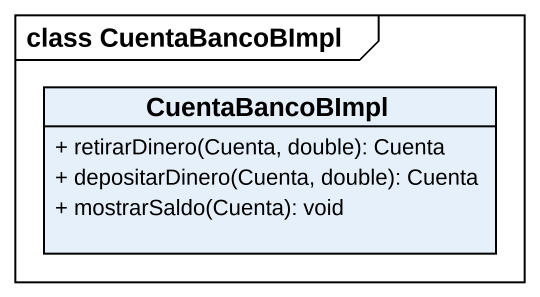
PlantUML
@startuml
mainframe class CuentaBancoBImpl
hide circle
hide empty members
skinparam classAttributeIconSize 0
class CuentaBancoBImpl {
  + retirarDinero(Cuenta, double): Cuenta
  + depositarDinero(Cuenta, double): Cuenta
  + mostrarSaldo(Cuenta): void
}
@enduml
